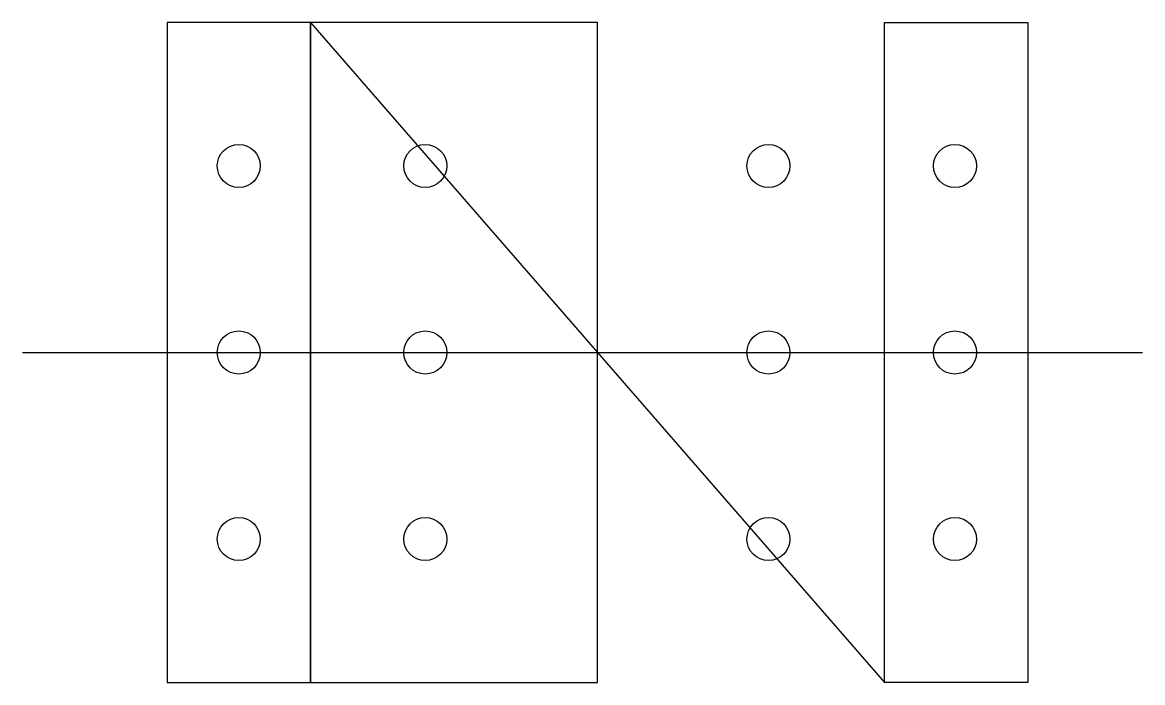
# Model space of a CAD drawing. Header units: millimetres. Extents: x -20.1 to 58, y -46 to 0.
import ezdxf

# ---------------------------------------------------------------- set-up
doc = ezdxf.new("R2010")
doc.units = ezdxf.units.MM
doc.layers.get('0').update_dxf_attribs({"linetype": 'CONTINUOUS'})

msp = doc.modelspace()

# ---------------------------------------------------------------- linework, layer by layer
for p, q in [((0, 0), (40, -46)), ((0, 0), (0, -46)), ((-20.083, -23), (58, -23)), ((-10, -23), (0, -23))]:
    msp.add_line(p, q)
for points in [[(0, 0), (-10, 0), (-10, -46), (0, -46)], [(19.998, -46), (19.998, 0), (0, 0), (0, -46)], [(40, 0), (50, 0), (50, -46), (40, -46)]]:
    msp.add_lwpolyline(points, close=True)
for centre in [(-5, -10), (8, -10), (31.921, -10), (44.921, -10), (-5, -23), (8, -23), (31.921, -23), (44.921, -23), (-5, -36), (8, -36), (31.921, -36), (44.921, -36)]:
    msp.add_circle(centre, 1.5)

doc.saveas('drawing.dxf')
